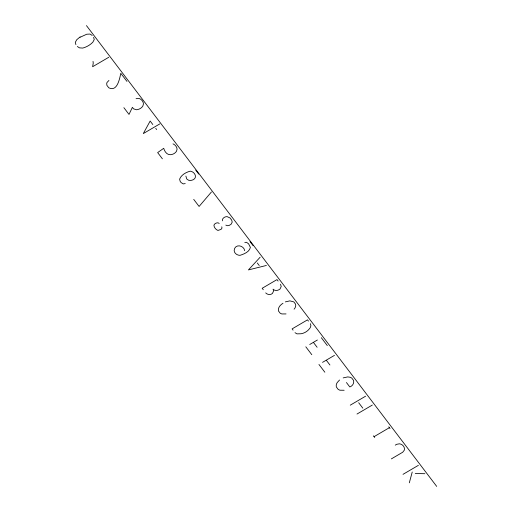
<?xml version="1.0" encoding="UTF-8"?>
<svg xmlns="http://www.w3.org/2000/svg" width="512" height="512" viewBox="0 0 512 512"><rect width="100%" height="100%" fill="white"/><g stroke="black" fill="none" stroke-linecap="round" stroke-linejoin="round"><path stroke-width="0.77" d="M409.318 482.829L412.23 472.019M294.093 309.203L295.13 307.782L295.738 305.779L295.571 304.192L293.83 301.894L289.882 300.87L285.344 301.901M211.443 191.981L199.098 206.451L193.728 199.386M260.134 257.216L248.429 269.92L266.394 265.459M339.552 380.013L337.818 381.894A6.586 5.754 -2.3 0 0 336.397 387.034L338.208 389.427L339.872 390.208L344.147 390.259M108.787 57.261L92.634 66.726L93.242 63.149L93.024 61.402M108.941 80.461L107.008 82.477L106.701 83.578L106.874 85.299L108.755 87.776C117.267 92.25 119.629 78.605 120.8 73.306L126.957 81.408M159.802 123.91L143.296 133.581L150.163 121.024L152.813 124.518M282.995 303.277C280.39 304.787 277.76 307.674 278.432 310.918L280.179 313.21L281.805 313.946L286.035 313.926M309.722 344.499L317.395 340M322.528 362.362L334.47 355.36M350.259 405.178L365.6 396.192M356.998 414.042L372.333 405.056M374.08 436.659L389.395 427.68M395.264 445.146L396.691 444.307L399.462 443.802L400.845 444.154A6.182 5.402 -2.3 0 1 404.474 448.928L404.314 450.182L402.72 452.23L391.366 458.886M403.027 474.336L418.368 465.35M343.174 377.894L347.731 376.915L350.112 377.254L351.75 378.035L353.568 380.422C354.33 383.219 352.486 386.067 349.811 386.97L346.438 382.528M185.222 183.59L183.226 183.904L181.088 182.554L180.186 181.37L179.61 179.149C181.21 174.893 186.048 172.243 190.266 171.162C192.762 171.507 194.938 173.357 195.424 175.878L195.251 177.715C194.048 180.096 191.027 180.8 188.602 180.256L186.714 178.957L185.888 176.077M136.058 98.662L139.334 98.522A7.405 6.47 -2.3 0 1 143.462 103.949L142.822 106.106A8.384 7.328 -2.3 0 1 136.576 109.766L133.555 108.858L132.39 107.328L129.005 114.419L123.878 107.674M244.8 242.419L246.547 242.304L248.621 243.866L250.4 247.373C249.44 251.955 243.987 254.106 239.949 255.347C237.184 255.296 234.31 253.498 234.157 250.502L234.643 248.365C236.96 243.718 244.147 246.016 244.691 250.72M415.264 473.498L424.883 473.709M225.805 225.101L227.36 225.702L229.082 225.466L231.066 224.307L232.224 222.099L231.686 220.128L230.048 217.971L227.13 216.634A4.781 4.179 -2.3 0 0 222.522 219.334L222.566 220.838M219.206 223.45L217.965 222.784L216.224 223.053L214.861 223.853L213.926 225.152A7.302 6.381 -2.3 0 0 217.946 230.445L221.037 229.389L221.99 228.077L221.766 226.816M295.014 332.678L296.986 333.862L301.165 333.747A12.787 11.174 -2.3 0 0 309.178 329.056L310.266 327.667L310.906 325.709L310.394 323.667M77.331 46.496L79.507 47.872L82.816 48.07A21.523 18.803 -2.3 0 0 92.819 42.208L94.24 39.59L93.613 37.312M92.198 35.45L90.042 34.067L86.746 34.227L80.134 37.248L80.122 36.896L76.736 39.738L75.302 42.342L75.91 44.634M265.69 292.902C267.443 294.765 270.413 295.149 272.416 293.485L273.619 290.938L273.069 289.178C274.963 291.181 278.067 290.682 280.013 289.03L281.216 286.483L280.499 284.224M86.451 25.6L436.698 486.4M195.75 170.15L198.746 174.086M249.997 241.587L253.126 245.702M321.312 337.702L327.315 345.606M278.099 281.062L276.992 279.603L262.176 288.282L263.29 289.741M308.461 321.12L307.501 319.859L292.122 328.877L293.082 330.138M388.762 426.848L390.029 428.512M155.744 128.371L156.653 129.562M257.299 262.982L259.245 265.542M313.581 342.624L317.114 347.27M358.675 402.72L362.81 408.154M326.458 360.429L329.933 365.005M305.805 346.797L311.808 354.694M373.446 435.827L374.714 437.491M318.95 364.454L324.851 372.218M162.387 158.816L157.658 152.589L163.718 148.294C164.646 151.462 166.746 154.957 170.598 154.701A7.578 6.624 -2.3 0 0 176.499 151.238L177.075 149.222A7.443 6.502 -2.3 0 0 173.011 143.872"/></g></svg>
